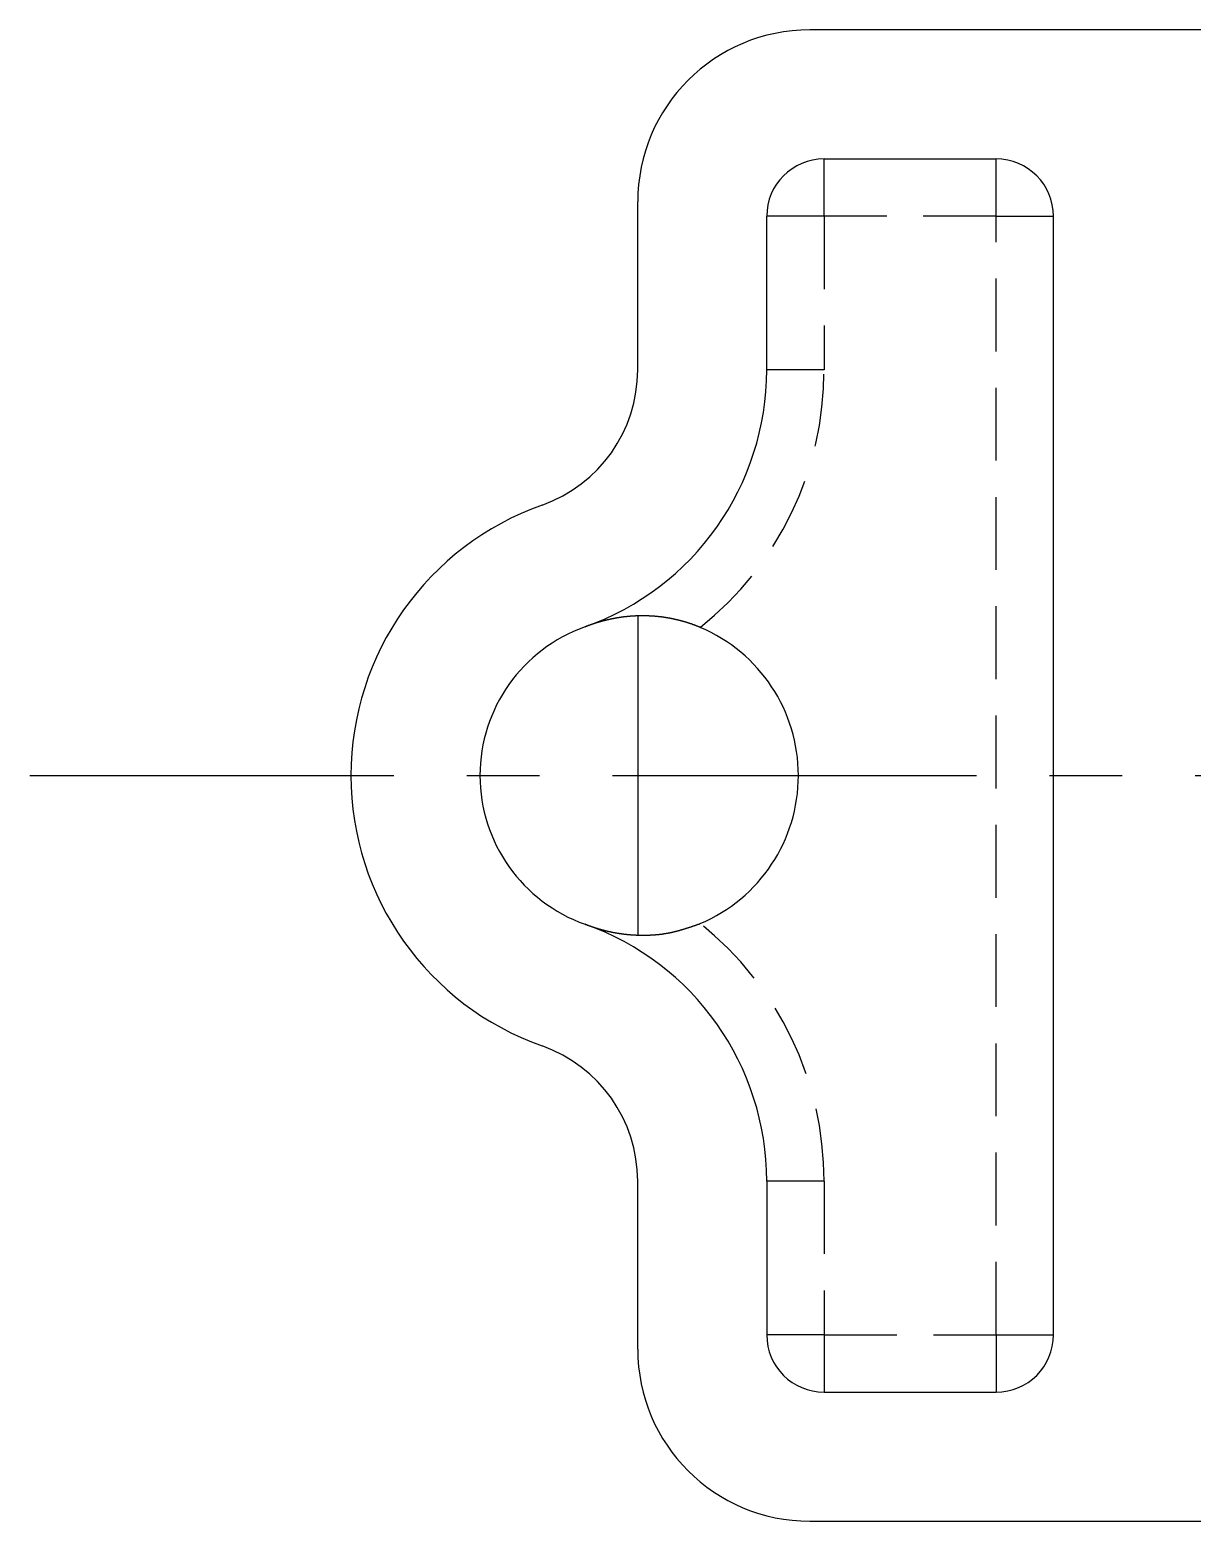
# Model space of a CAD drawing. Extents: x 21 to 308, y 43 to 260.
# Drawn here: x 110.49 to 130.76, y 223.94 to 249.94 of the extents above; entities that cross this region are included whole.
import ezdxf

# ---------------------------------------------------------------- set-up
doc = ezdxf.new("R2010")
doc.units = 0
doc.linetypes.add('CENTER', pattern=[10.16, 6.35, -1.27, 1.27, -1.27])
doc.linetypes.add('HIDDEN', pattern=[1.905, 1.27, -0.635])
doc.layers.get('0').update_dxf_attribs({"linetype": 'CONTINUOUS'})
doc.layers.add('CENTER', color=1, linetype='CENTER')

msp = doc.modelspace()

# ---------------------------------------------------------------- linework, layer by layer
at = {"color": 7, "linetype": 'CONTINUOUS'}
for p, q in [((155.588, 249.94), (124.088, 249.94)), ((124.338, 247.69), (127.338, 247.69)), ((121.088, 244.012), (121.088, 246.94)), ((123.338, 244.012), (123.338, 246.69)), ((128.338, 227.19), (128.338, 246.69)), ((121.088, 226.94), (121.088, 229.869)), ((123.338, 229.869), (123.338, 227.19)), ((124.338, 226.19), (127.338, 226.19)), ((124.088, 223.94), (155.588, 223.94))]:
    msp.add_line(p, q, dxfattribs=at)
at = {"color": 3, "linetype": 'HIDDEN'}
for p, q in [((124.338, 246.69), (124.338, 247.69)), ((127.338, 246.69), (127.338, 247.69)), ((124.338, 246.69), (123.338, 246.69)), ((127.338, 246.69), (124.338, 246.69)), ((124.338, 246.69), (124.338, 244.012)), ((127.338, 227.19), (127.338, 246.69)), ((127.338, 246.69), (128.338, 246.69)), ((124.338, 244.012), (123.338, 244.012)), ((124.338, 229.869), (123.338, 229.869)), ((124.338, 229.869), (124.338, 227.19)), ((124.338, 227.19), (123.338, 227.19)), ((124.338, 227.19), (127.338, 227.19)), ((124.338, 227.19), (124.338, 226.19)), ((127.338, 227.19), (127.338, 226.19)), ((127.338, 227.19), (128.338, 227.19))]:
    msp.add_line(p, q, dxfattribs=at)
at = {"color": 7}
for points in [[(122.18, 239.521, 0), (122.175, 239.524, 0), (122.17, 239.526, 0), (122.164, 239.528, 0), (122.159, 239.53, 0), (122.154, 239.532, 0), (122.149, 239.534, 0), (122.144, 239.536, 0), (122.138, 239.538, 0), (122.133, 239.54, 0), (122.128, 239.542, 0), (122.123, 239.544, 0), (122.118, 239.546, 0), (122.112, 239.549, 0), (122.107, 239.551, 0), (122.102, 239.553, 0), (122.097, 239.555, 0), (122.092, 239.557, 0), (122.086, 239.559, 0), (122.081, 239.561, 0), (122.076, 239.563, 0), (122.071, 239.565, 0), (122.066, 239.567, 0), (122.06, 239.569, 0), (122.055, 239.57, 0), (122.05, 239.572, 0), (122.045, 239.574, 0), (122.039, 239.576, 0), (122.034, 239.578, 0), (122.029, 239.58, 0), (122.024, 239.582, 0), (122.018, 239.584, 0), (122.013, 239.585, 0), (122.008, 239.587, 0), (122.003, 239.589, 0), (121.997, 239.591, 0), (121.992, 239.592, 0), (121.987, 239.594, 0), (121.982, 239.596, 0), (121.976, 239.598, 0), (121.971, 239.599, 0), (121.966, 239.601, 0), (121.96, 239.603, 0), (121.955, 239.604, 0), (121.95, 239.606, 0), (121.945, 239.608, 0), (121.939, 239.609, 0), (121.934, 239.611, 0), (121.929, 239.613, 0), (121.924, 239.614, 0), (121.918, 239.616, 0), (121.913, 239.617, 0), (121.908, 239.619, 0), (121.902, 239.62, 0), (121.897, 239.622, 0), (121.892, 239.623, 0), (121.887, 239.625, 0), (121.881, 239.626, 0), (121.876, 239.628, 0), (121.871, 239.629, 0), (121.866, 239.631, 0), (121.86, 239.632, 0), (121.855, 239.634, 0), (121.85, 239.635, 0), (121.844, 239.636, 0), (121.839, 239.638, 0), (121.834, 239.639, 0), (121.829, 239.641, 0), (121.823, 239.642, 0), (121.818, 239.643, 0), (121.813, 239.645, 0), (121.808, 239.646, 0), (121.802, 239.647, 0), (121.797, 239.649, 0), (121.792, 239.65, 0), (121.787, 239.651, 0), (121.781, 239.652, 0), (121.776, 239.654, 0), (121.771, 239.655, 0), (121.766, 239.656, 0), (121.76, 239.657, 0), (121.755, 239.659, 0), (121.75, 239.66, 0), (121.745, 239.661, 0), (121.74, 239.662, 0), (121.734, 239.663, 0), (121.729, 239.664, 0), (121.724, 239.666, 0), (121.719, 239.667, 0), (121.713, 239.668, 0), (121.708, 239.669, 0), (121.703, 239.67, 0), (121.698, 239.671, 0), (121.693, 239.672, 0), (121.687, 239.673, 0), (121.682, 239.674, 0), (121.677, 239.675, 0), (121.672, 239.676, 0), (121.667, 239.677, 0), (121.661, 239.678, 0), (121.656, 239.679, 0), (121.651, 239.68, 0), (121.646, 239.681, 0), (121.641, 239.682, 0), (121.635, 239.683, 0), (121.63, 239.684, 0), (121.625, 239.685, 0), (121.62, 239.686, 0), (121.615, 239.687, 0), (121.61, 239.688, 0), (121.604, 239.688, 0), (121.599, 239.689, 0), (121.594, 239.69, 0), (121.589, 239.691, 0), (121.584, 239.692, 0), (121.579, 239.693, 0), (121.573, 239.693, 0), (121.568, 239.694, 0), (121.563, 239.695, 0), (121.558, 239.696, 0), (121.553, 239.697, 0), (121.548, 239.697, 0), (121.543, 239.698, 0), (121.537, 239.699, 0), (121.532, 239.699, 0), (121.527, 239.7, 0), (121.522, 239.701, 0), (121.517, 239.702, 0), (121.512, 239.702, 0), (121.507, 239.703, 0), (121.502, 239.704, 0), (121.497, 239.704, 0), (121.491, 239.705, 0), (121.486, 239.705, 0), (121.481, 239.706, 0), (121.476, 239.707, 0), (121.471, 239.707, 0), (121.466, 239.708, 0), (121.461, 239.708, 0), (121.456, 239.709, 0), (121.451, 239.709, 0), (121.446, 239.71, 0), (121.441, 239.711, 0), (121.435, 239.711, 0), (121.43, 239.712, 0), (121.425, 239.712, 0), (121.42, 239.713, 0), (121.415, 239.713, 0), (121.41, 239.713, 0), (121.405, 239.714, 0), (121.4, 239.714, 0), (121.395, 239.715, 0), (121.39, 239.715, 0), (121.385, 239.716, 0), (121.38, 239.716, 0), (121.375, 239.716, 0), (121.37, 239.717, 0), (121.365, 239.717, 0), (121.36, 239.718, 0), (121.355, 239.718, 0), (121.35, 239.718, 0), (121.345, 239.719, 0), (121.34, 239.719, 0), (121.335, 239.719, 0), (121.33, 239.719, 0), (121.325, 239.72, 0), (121.32, 239.72, 0), (121.315, 239.72, 0), (121.31, 239.721, 0), (121.305, 239.721, 0), (121.3, 239.721, 0), (121.295, 239.721, 0), (121.29, 239.722, 0), (121.285, 239.722, 0), (121.28, 239.722, 0), (121.275, 239.722, 0), (121.27, 239.722, 0), (121.265, 239.723, 0), (121.26, 239.723, 0), (121.255, 239.723, 0), (121.251, 239.723, 0), (121.246, 239.723, 0), (121.241, 239.723, 0), (121.236, 239.723, 0), (121.231, 239.724, 0), (121.226, 239.724, 0), (121.221, 239.724, 0), (121.216, 239.724, 0), (121.211, 239.724, 0), (121.206, 239.724, 0), (121.201, 239.724, 0), (121.197, 239.724, 0), (121.192, 239.724, 0), (121.187, 239.724, 0), (121.182, 239.724, 0), (121.177, 239.724, 0), (121.172, 239.724, 0), (121.167, 239.724, 0), (121.162, 239.724, 0), (121.158, 239.724, 0), (121.153, 239.724, 0), (121.148, 239.724, 0), (121.143, 239.724, 0), (121.138, 239.724, 0), (121.133, 239.724, 0), (121.129, 239.724, 0), (121.124, 239.724, 0), (121.119, 239.724, 0), (121.114, 239.724, 0), (121.109, 239.723, 0), (121.105, 239.723, 0), (121.1, 239.723, 0), (121.095, 239.723, 0), (121.09, 239.723, 0), (121.085, 239.723, 0), (121.081, 239.723, 0), (121.076, 239.722, 0), (121.071, 239.722, 0), (121.066, 239.722, 0), (121.061, 239.722, 0), (121.057, 239.722, 0), (121.052, 239.722, 0), (121.047, 239.721, 0), (121.042, 239.721, 0), (121.038, 239.721, 0), (121.033, 239.721, 0), (121.028, 239.72, 0), (121.023, 239.72, 0), (121.019, 239.72, 0), (121.014, 239.72, 0), (121.009, 239.719, 0), (121.004, 239.719, 0), (121, 239.719, 0), (120.995, 239.718, 0), (120.99, 239.718, 0), (120.985, 239.718, 0), (120.981, 239.717, 0), (120.976, 239.717, 0), (120.971, 239.717, 0), (120.967, 239.716, 0), (120.962, 239.716, 0), (120.957, 239.716, 0), (120.953, 239.715, 0), (120.948, 239.715, 0), (120.943, 239.714, 0), (120.939, 239.714, 0), (120.934, 239.714, 0), (120.929, 239.713, 0), (120.925, 239.713, 0), (120.92, 239.712, 0), (120.915, 239.712, 0), (120.911, 239.711, 0), (120.906, 239.711, 0), (120.901, 239.71, 0), (120.897, 239.71, 0), (120.892, 239.709, 0), (120.887, 239.709, 0), (120.883, 239.708, 0), (120.878, 239.708, 0), (120.873, 239.707, 0), (120.869, 239.707, 0), (120.864, 239.706, 0), (120.86, 239.706, 0), (120.855, 239.705, 0), (120.85, 239.705, 0), (120.846, 239.704, 0), (120.841, 239.704, 0), (120.836, 239.703, 0), (120.832, 239.702, 0), (120.827, 239.702, 0), (120.823, 239.701, 0), (120.818, 239.701, 0), (120.813, 239.7, 0), (120.809, 239.699, 0), (120.804, 239.699, 0), (120.8, 239.698, 0), (120.795, 239.697, 0), (120.791, 239.697, 0), (120.786, 239.696, 0), (120.781, 239.695, 0), (120.777, 239.695, 0), (120.772, 239.694, 0), (120.768, 239.693, 0), (120.763, 239.693, 0), (120.759, 239.692, 0), (120.754, 239.691, 0), (120.75, 239.69, 0), (120.745, 239.69, 0), (120.741, 239.689, 0), (120.736, 239.688, 0), (120.731, 239.687, 0), (120.727, 239.687, 0), (120.722, 239.686, 0), (120.718, 239.685, 0), (120.713, 239.684, 0), (120.709, 239.684, 0), (120.704, 239.683, 0), (120.7, 239.682, 0), (120.695, 239.681, 0), (120.691, 239.68, 0), (120.686, 239.68, 0), (120.682, 239.679, 0), (120.677, 239.678, 0), (120.673, 239.677, 0), (120.668, 239.676, 0), (120.664, 239.675, 0), (120.659, 239.674, 0), (120.655, 239.674, 0), (120.65, 239.673, 0), (120.646, 239.672, 0), (120.642, 239.671, 0), (120.637, 239.67, 0), (120.633, 239.669, 0), (120.628, 239.668, 0), (120.624, 239.667, 0), (120.619, 239.666, 0), (120.615, 239.665, 0), (120.61, 239.664, 0), (120.606, 239.663, 0), (120.602, 239.662, 0), (120.597, 239.661, 0), (120.593, 239.66, 0), (120.588, 239.659, 0), (120.584, 239.658, 0), (120.579, 239.657, 0), (120.575, 239.656, 0), (120.571, 239.655, 0), (120.566, 239.654, 0), (120.562, 239.653, 0), (120.557, 239.652, 0), (120.553, 239.651, 0), (120.548, 239.65, 0), (120.544, 239.649, 0), (120.54, 239.648, 0), (120.535, 239.647, 0), (120.531, 239.646, 0), (120.527, 239.645, 0), (120.522, 239.644, 0), (120.518, 239.643, 0), (120.513, 239.642, 0), (120.509, 239.641, 0), (120.505, 239.639, 0), (120.5, 239.638, 0), (120.496, 239.637, 0), (120.492, 239.636, 0), (120.487, 239.635, 0), (120.483, 239.634, 0), (120.478, 239.633, 0), (120.474, 239.631, 0), (120.47, 239.63, 0), (120.465, 239.629, 0), (120.461, 239.628, 0), (120.457, 239.627, 0), (120.452, 239.625, 0), (120.448, 239.624, 0), (120.444, 239.623, 0), (120.439, 239.622, 0), (120.435, 239.621, 0), (120.43, 239.619, 0), (120.426, 239.618, 0), (120.422, 239.617, 0), (120.417, 239.616, 0), (120.413, 239.614, 0), (120.409, 239.613, 0), (120.404, 239.612, 0), (120.4, 239.61, 0), (120.396, 239.609, 0), (120.391, 239.608, 0), (120.387, 239.606, 0), (120.382, 239.605, 0), (120.378, 239.604, 0), (120.374, 239.602, 0), (120.369, 239.601, 0), (120.365, 239.6, 0), (120.361, 239.598, 0), (120.356, 239.597, 0), (120.352, 239.596, 0), (120.348, 239.594, 0), (120.343, 239.593, 0), (120.339, 239.591, 0), (120.334, 239.59, 0), (120.33, 239.589, 0), (120.326, 239.587, 0), (120.321, 239.586, 0), (120.317, 239.584, 0), (120.313, 239.583, 0), (120.308, 239.581, 0), (120.304, 239.58, 0), (120.299, 239.578, 0), (120.295, 239.577, 0), (120.291, 239.575, 0), (120.286, 239.574, 0), (120.282, 239.572, 0), (120.277, 239.571, 0), (120.273, 239.569, 0), (120.268, 239.568, 0), (120.264, 239.566, 0), (120.26, 239.565, 0), (120.255, 239.563, 0), (120.25, 239.561, 0), (120.246, 239.56, 0), (120.241, 239.558, 0), (120.237, 239.556, 0), (120.232, 239.555, 0), (120.227, 239.553, 0), (120.222, 239.551, 0), (120.218, 239.55, 0), (120.213, 239.548, 0), (120.208, 239.546, 0), (120.203, 239.544, 0), (120.198, 239.542, 0), (120.192, 239.541, 0), (120.187, 239.539, 0), (120.182, 239.537, 0), (120.177, 239.535, 0), (120.171, 239.533, 0)], [(121.088, 239.715, 0), (121.088, 239.627, 0), (121.088, 239.539, 0), (121.088, 239.451, 0), (121.088, 239.363, 0), (121.088, 239.275, 0), (121.088, 239.187, 0), (121.088, 239.098, 0), (121.088, 239.01, 0), (121.088, 238.922, 0), (121.088, 238.834, 0), (121.088, 238.746, 0), (121.088, 238.658, 0), (121.088, 238.57, 0), (121.088, 238.482, 0), (121.088, 238.394, 0), (121.088, 238.306, 0), (121.088, 238.217, 0), (121.088, 238.129, 0), (121.088, 238.041, 0), (121.088, 237.953, 0), (121.088, 237.865, 0), (121.088, 237.777, 0), (121.088, 237.689, 0), (121.088, 237.601, 0), (121.088, 237.513, 0), (121.088, 237.425, 0), (121.088, 237.336, 0), (121.088, 237.248, 0), (121.088, 237.16, 0), (121.088, 237.072, 0), (121.088, 236.984, 0), (121.088, 236.896, 0), (121.088, 236.808, 0), (121.088, 236.72, 0), (121.088, 236.632, 0), (121.088, 236.544, 0), (121.088, 236.455, 0), (121.088, 236.367, 0), (121.088, 236.279, 0), (121.088, 236.191, 0), (121.088, 236.103, 0), (121.088, 236.015, 0), (121.088, 235.927, 0), (121.088, 235.839, 0), (121.088, 235.751, 0), (121.088, 235.663, 0), (121.088, 235.574, 0), (121.088, 235.486, 0), (121.088, 235.398, 0), (121.088, 235.31, 0), (121.088, 235.222, 0), (121.088, 235.134, 0), (121.088, 235.046, 0), (121.088, 234.958, 0), (121.088, 234.87, 0), (121.088, 234.781, 0), (121.088, 234.693, 0), (121.088, 234.605, 0), (121.088, 234.517, 0), (121.088, 234.429, 0), (121.088, 234.341, 0), (121.088, 234.253, 0), (121.088, 234.165, 0)], [(120.171, 234.348, 0), (120.179, 234.345, 0), (120.187, 234.342, 0), (120.194, 234.34, 0), (120.201, 234.337, 0), (120.209, 234.334, 0), (120.216, 234.332, 0), (120.223, 234.329, 0), (120.23, 234.327, 0), (120.237, 234.324, 0), (120.244, 234.322, 0), (120.251, 234.32, 0), (120.257, 234.317, 0), (120.264, 234.315, 0), (120.27, 234.313, 0), (120.277, 234.31, 0), (120.283, 234.308, 0), (120.289, 234.306, 0), (120.296, 234.304, 0), (120.302, 234.302, 0), (120.308, 234.3, 0), (120.314, 234.298, 0), (120.321, 234.295, 0), (120.327, 234.293, 0), (120.333, 234.291, 0), (120.339, 234.289, 0), (120.345, 234.287, 0), (120.352, 234.285, 0), (120.358, 234.283, 0), (120.364, 234.281, 0), (120.37, 234.279, 0), (120.377, 234.278, 0), (120.383, 234.276, 0), (120.389, 234.274, 0), (120.395, 234.272, 0), (120.402, 234.27, 0), (120.408, 234.268, 0), (120.414, 234.266, 0), (120.42, 234.264, 0), (120.427, 234.263, 0), (120.433, 234.261, 0), (120.439, 234.259, 0), (120.446, 234.257, 0), (120.452, 234.255, 0), (120.458, 234.254, 0), (120.464, 234.252, 0), (120.471, 234.25, 0), (120.477, 234.249, 0), (120.483, 234.247, 0), (120.49, 234.245, 0), (120.496, 234.244, 0), (120.502, 234.242, 0), (120.509, 234.24, 0), (120.515, 234.239, 0), (120.521, 234.237, 0), (120.528, 234.235, 0), (120.534, 234.234, 0), (120.541, 234.232, 0), (120.547, 234.231, 0), (120.553, 234.229, 0), (120.56, 234.228, 0), (120.566, 234.226, 0), (120.573, 234.225, 0), (120.579, 234.223, 0), (120.585, 234.222, 0), (120.592, 234.22, 0), (120.598, 234.219, 0), (120.605, 234.218, 0), (120.611, 234.216, 0), (120.618, 234.215, 0), (120.624, 234.214, 0), (120.63, 234.212, 0), (120.637, 234.211, 0), (120.643, 234.21, 0), (120.65, 234.208, 0), (120.656, 234.207, 0), (120.663, 234.206, 0), (120.669, 234.204, 0), (120.676, 234.203, 0), (120.682, 234.202, 0), (120.689, 234.201, 0), (120.695, 234.2, 0), (120.702, 234.198, 0), (120.708, 234.197, 0), (120.715, 234.196, 0), (120.721, 234.195, 0), (120.728, 234.194, 0), (120.735, 234.193, 0), (120.741, 234.192, 0), (120.748, 234.191, 0), (120.754, 234.19, 0), (120.761, 234.189, 0), (120.767, 234.188, 0), (120.774, 234.187, 0), (120.781, 234.186, 0), (120.787, 234.185, 0), (120.794, 234.184, 0), (120.8, 234.183, 0), (120.807, 234.182, 0), (120.814, 234.181, 0), (120.82, 234.18, 0), (120.827, 234.179, 0), (120.834, 234.178, 0), (120.84, 234.178, 0), (120.847, 234.177, 0), (120.853, 234.176, 0), (120.86, 234.175, 0), (120.867, 234.174, 0), (120.874, 234.174, 0), (120.88, 234.173, 0), (120.887, 234.172, 0), (120.894, 234.172, 0), (120.9, 234.171, 0), (120.907, 234.17, 0), (120.914, 234.17, 0), (120.92, 234.169, 0), (120.927, 234.168, 0), (120.934, 234.168, 0), (120.941, 234.167, 0), (120.947, 234.167, 0), (120.954, 234.166, 0), (120.961, 234.165, 0), (120.968, 234.165, 0), (120.975, 234.164, 0), (120.981, 234.164, 0), (120.988, 234.163, 0), (120.995, 234.163, 0), (121.002, 234.163, 0), (121.009, 234.162, 0), (121.015, 234.162, 0), (121.022, 234.161, 0), (121.029, 234.161, 0), (121.036, 234.161, 0), (121.043, 234.16, 0), (121.05, 234.16, 0), (121.057, 234.16, 0), (121.064, 234.159, 0), (121.07, 234.159, 0), (121.077, 234.159, 0), (121.084, 234.159, 0), (121.091, 234.158, 0), (121.098, 234.158, 0), (121.105, 234.158, 0), (121.112, 234.158, 0), (121.119, 234.158, 0), (121.126, 234.157, 0), (121.133, 234.157, 0), (121.14, 234.157, 0), (121.147, 234.157, 0), (121.154, 234.157, 0), (121.161, 234.157, 0), (121.168, 234.157, 0), (121.175, 234.157, 0), (121.182, 234.157, 0), (121.189, 234.157, 0), (121.196, 234.157, 0), (121.203, 234.157, 0), (121.21, 234.157, 0), (121.217, 234.157, 0), (121.224, 234.157, 0), (121.231, 234.157, 0), (121.238, 234.157, 0), (121.245, 234.158, 0), (121.253, 234.158, 0), (121.26, 234.158, 0), (121.267, 234.158, 0), (121.274, 234.158, 0), (121.281, 234.159, 0), (121.288, 234.159, 0), (121.295, 234.159, 0), (121.303, 234.159, 0), (121.31, 234.16, 0), (121.317, 234.16, 0), (121.324, 234.16, 0), (121.331, 234.161, 0), (121.339, 234.161, 0), (121.346, 234.162, 0), (121.353, 234.162, 0), (121.36, 234.162, 0), (121.368, 234.163, 0), (121.375, 234.163, 0), (121.382, 234.164, 0), (121.389, 234.164, 0), (121.397, 234.165, 0), (121.404, 234.166, 0), (121.411, 234.166, 0), (121.418, 234.167, 0), (121.426, 234.168, 0), (121.433, 234.168, 0), (121.44, 234.169, 0), (121.448, 234.17, 0), (121.455, 234.17, 0), (121.462, 234.171, 0), (121.47, 234.172, 0), (121.477, 234.173, 0), (121.484, 234.174, 0), (121.492, 234.175, 0), (121.499, 234.176, 0), (121.507, 234.177, 0), (121.514, 234.177, 0), (121.521, 234.178, 0), (121.529, 234.18, 0), (121.536, 234.181, 0), (121.544, 234.182, 0), (121.551, 234.183, 0), (121.558, 234.184, 0), (121.566, 234.185, 0), (121.573, 234.186, 0), (121.581, 234.187, 0), (121.588, 234.189, 0), (121.596, 234.19, 0), (121.603, 234.191, 0), (121.61, 234.193, 0), (121.618, 234.194, 0), (121.625, 234.195, 0), (121.633, 234.197, 0), (121.64, 234.198, 0), (121.648, 234.2, 0), (121.655, 234.201, 0), (121.663, 234.203, 0), (121.67, 234.204, 0), (121.678, 234.206, 0), (121.685, 234.208, 0), (121.693, 234.209, 0), (121.7, 234.211, 0), (121.708, 234.213, 0), (121.715, 234.215, 0), (121.723, 234.216, 0), (121.73, 234.218, 0), (121.738, 234.22, 0), (121.746, 234.222, 0), (121.753, 234.224, 0), (121.761, 234.226, 0), (121.768, 234.228, 0), (121.776, 234.23, 0), (121.783, 234.232, 0), (121.791, 234.234, 0), (121.798, 234.236, 0), (121.806, 234.238, 0), (121.814, 234.24, 0), (121.821, 234.242, 0), (121.829, 234.244, 0), (121.836, 234.247, 0), (121.844, 234.249, 0), (121.851, 234.251, 0), (121.859, 234.253, 0), (121.867, 234.255, 0), (121.874, 234.258, 0), (121.882, 234.26, 0), (121.89, 234.262, 0), (121.897, 234.265, 0), (121.905, 234.267, 0), (121.912, 234.269, 0), (121.92, 234.272, 0), (121.928, 234.274, 0), (121.935, 234.277, 0), (121.943, 234.279, 0), (121.95, 234.282, 0), (121.958, 234.284, 0), (121.966, 234.286, 0), (121.973, 234.289, 0), (121.981, 234.291, 0), (121.989, 234.294, 0), (121.996, 234.297, 0), (122.004, 234.299, 0), (122.012, 234.302, 0), (122.019, 234.304, 0), (122.027, 234.307, 0), (122.035, 234.309, 0), (122.042, 234.312, 0), (122.05, 234.315, 0), (122.057, 234.317, 0), (122.065, 234.32, 0), (122.073, 234.322, 0), (122.08, 234.325, 0), (122.088, 234.328, 0), (122.096, 234.33, 0), (122.103, 234.333, 0), (122.111, 234.336, 0), (122.119, 234.338, 0), (122.126, 234.341, 0), (122.134, 234.344, 0), (122.142, 234.346, 0), (122.149, 234.349, 0), (122.157, 234.351, 0), (122.165, 234.354, 0), (122.172, 234.357, 0), (122.18, 234.36, 0)]]:
    msp.add_polyline3d(points, dxfattribs=at)
at = {"color": 7, "linetype": 'CONTINUOUS'}
for centre, radius, start, end in [((124.088, 246.94), 3, 90, 180), ((124.338, 246.69), 1, 90, 180), ((127.338, 246.69), 1, 0, 90), ((118.588, 244.012), 2.5, 289.4712, 0), ((118.588, 244.012), 4.75, 289.4712, 0), ((121.088, 236.94), 5, 109.4712, 250.5288), ((121.088, 236.94), 2.75, 109.4712, 250.5288), ((121.088, 236.94), 2.802, 292.9304, 67.0696), ((118.588, 229.869), 4.75, 0, 70.5288), ((118.588, 229.869), 2.5, 0, 70.5288), ((124.338, 227.19), 1, 180, 270), ((127.338, 227.19), 1, 270, 0), ((124.088, 226.94), 3, 180, 270)]:
    msp.add_arc(centre, radius, start, end, dxfattribs=at)
at = {"color": 3, "linetype": 'HIDDEN'}
for centre, start, end in [((118.588, 244.012), 308.658, 0), ((118.588, 229.869), 0, 51.342)]:
    msp.add_arc(centre, 5.75, start, end, dxfattribs=at)
at = {"layer": 'CENTER', "color": 1, "linetype": 'CENTER'}
msp.add_line((110.488, 236.94), (168.654, 236.94), dxfattribs=at)

doc.saveas('drawing.dxf')
